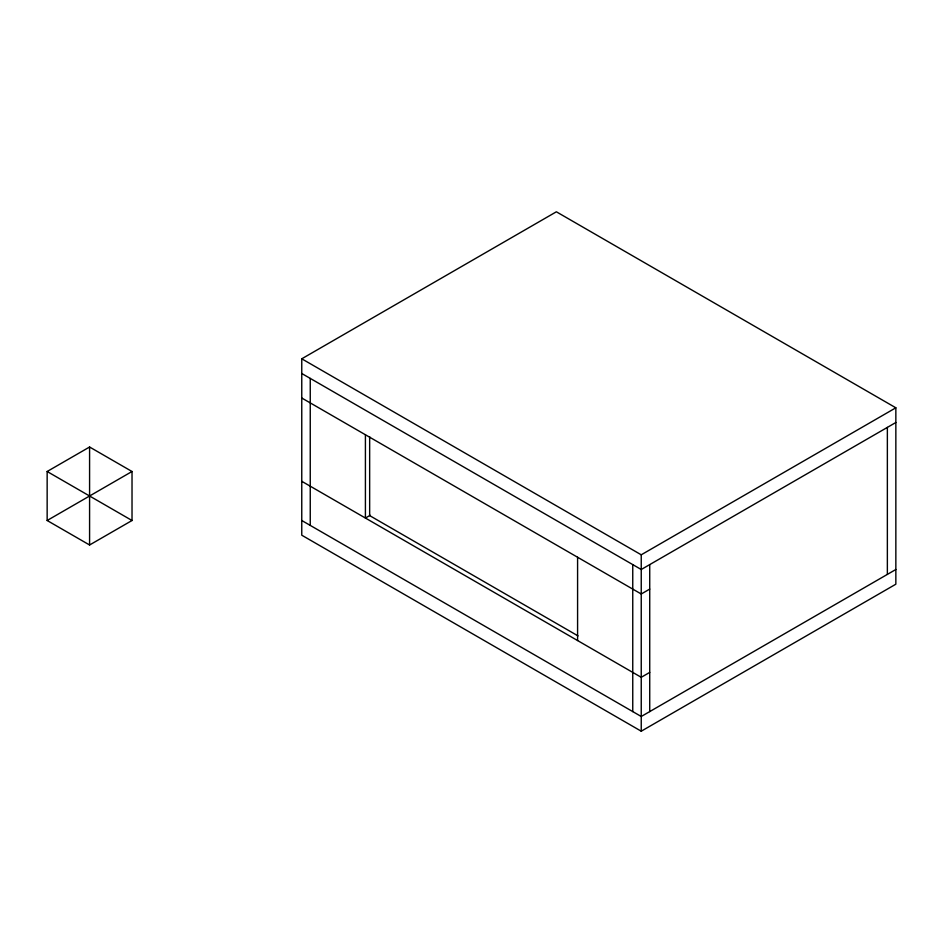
<?xml version="1.0" encoding="UTF-8"?>
<svg xmlns="http://www.w3.org/2000/svg" width="943" height="943" viewBox="0 0 943 943"><rect width="100%" height="100%" fill="white"/><g stroke="black" fill="none" stroke-linecap="round" stroke-linejoin="round"><path stroke-width="1.41" d="M47.15 471.5L89.585 447.006L132.02 471.5L132.02 520.501L89.585 544.995L47.15 520.501L47.15 471.5L132.02 520.501M301.76 358.8L556.37 211.798L895.85 407.8L895.85 584.2L641.24 731.202L301.76 535.2L301.76 358.8L641.24 554.802L895.85 407.8M47.15 520.501L132.02 471.5M370.257 515.255L365.412 518.049L365.412 434.747M895.85 422.499L641.24 569.501L301.76 373.499M649.727 589.092L641.24 593.996L301.76 398.005M649.727 672.394L641.24 677.298L301.76 481.295M895.85 569.501L641.24 716.491L301.76 520.501M578.024 635.9L369.656 515.597L369.656 436.68M887.363 427.403L887.363 574.405M649.727 564.598L649.727 711.6M641.24 554.802L641.24 731.202M632.753 564.598L632.753 711.6M577.587 557.242L577.587 640.545M310.247 378.402L310.247 525.404M89.585 447.006L89.585 544.995"/></g></svg>
